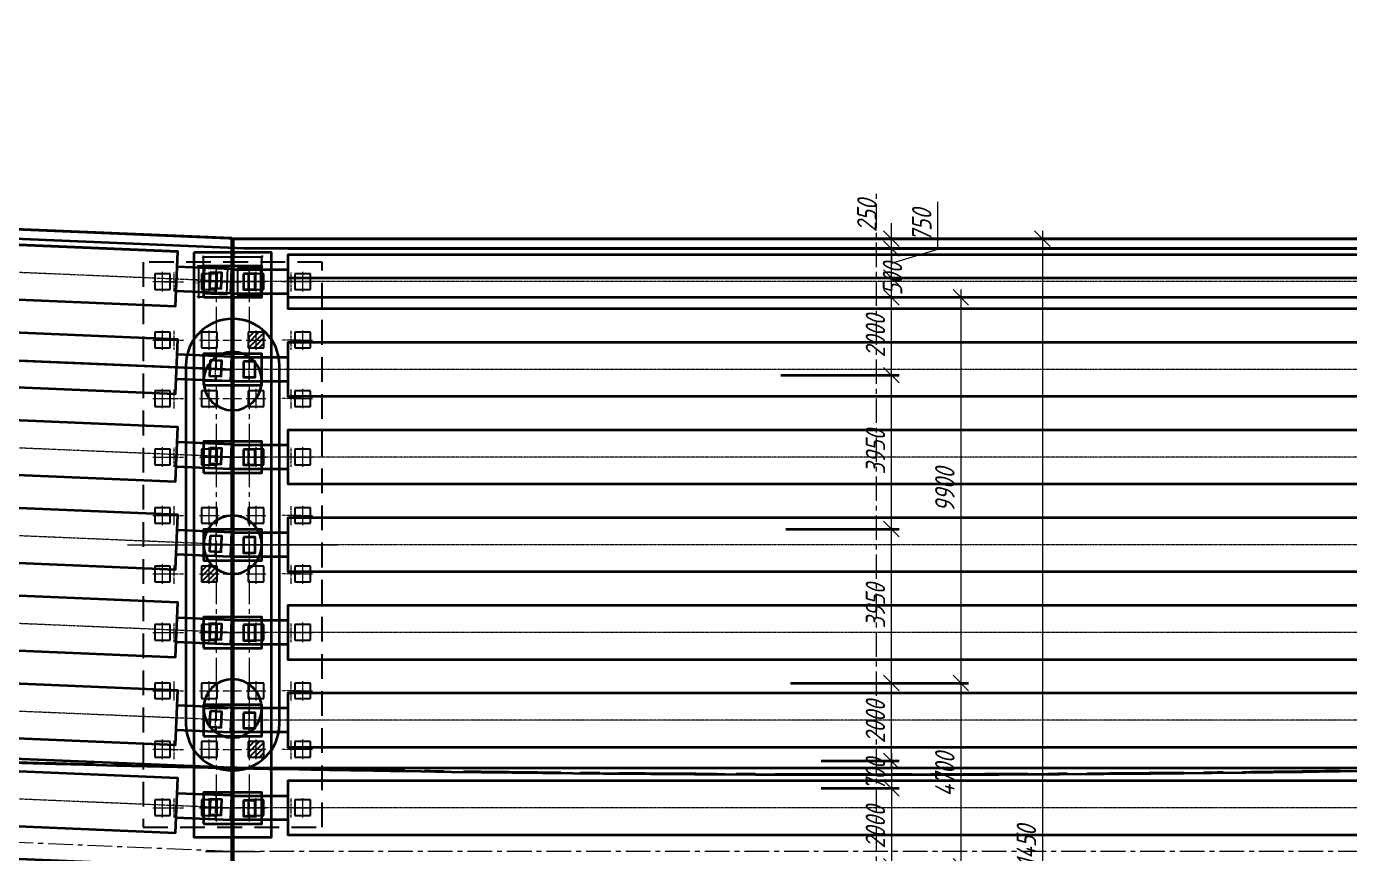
# Model space of a CAD drawing. Header units: millimetres. Extents: x 265754 to 14267433, y -6145605 to 2433772.
# Drawn here: x 6831254 to 6865216, y -598155 to -576932 of the extents above; entities that cross this region are included whole.
import ezdxf
from ezdxf import colors
from ezdxf.entities.mleader import LeaderData, LeaderLine
from ezdxf.math import Vec2, Vec3

# ---------------------------------------------------------------- set-up
doc = ezdxf.new("R2010")
doc.units = ezdxf.units.MM
for name, pattern in [('15-15', [6, 1.5, -3, 1.5]), ('CENTER', [50.8, 31.75, -6.35, 6.35, -6.35]), ('невидимая', [9.525, 6.35, -3.175]), ('осевая', [2, 1.25, -0.25, 0.25, -0.25])]:
    doc.linetypes.add(name, pattern=pattern)
for name, color, linetype, lineweight in [('1-Бетон', 106, 'Continuous', 35), ('1-Оси', 1, 'CENTER', 20), ('ИС_Выноски', 3, 'Continuous', 18), ('ИС_Ось', 3, 'осевая', 18), ('ИС_Размер', 3, 'Continuous', 18)]:
    doc.layers.add(name, color=color, linetype=linetype, lineweight=lineweight)
doc.layers.add('_Defpoints', color=8, linetype='Continuous', plot=False)
for name, color, linetype in [('ИС_Невидимая', 4, 'невидимая'), ('Основное направление 30.05.Верх покрытия', 7, 'Continuous'), ('Основное направление 30.05.Ось трассы', 7, 'Continuous'), ('Петля 1 ось справа.Верх покрытия', 7, 'Continuous'), ('Штриховая', 7, 'Continuous')]:
    doc.layers.add(name, color=color, linetype=linetype)
doc.styles.add('0', font='isocpeur.ttf', dxfattribs={"width": 0.8, "oblique": 15})
doc.styles.add('ISOCPEUR', font='isocpeur.ttf', dxfattribs={"width": 0.8, "oblique": 15, "height": 2.5})
doc.dimstyles.new('М200', dxfattribs={"dimscale": 200, "dimtxt": 2.5, "dimasz": 2, "dimexe": 1, "dimexo": 1, "dimgap": 0.8, "dimtad": 1, "dimdec": 0, "dimzin": 0, "dimdsep": 46, "dimtxsty": '0', "dimblk": 'OBLIQUE', "dimcen": 0.09, "dimdle": 1, "dimclrd": 256, "dimclre": 256, "dimclrt": 256, "dimadec": 4, "dimazin": 0, "dimtfac": 1, "dimtdec": 0, "dimtmove": 1, "dimatfit": 2, "dimfxl": 1, "dimtolj": 1, "dimtzin": 0, "dimlwd": -1, "dimarcsym": 0})
doc.dimstyles.new('М25', dxfattribs={"dimscale": 25, "dimtxt": 2.5, "dimasz": 2, "dimexe": 1, "dimexo": 1, "dimgap": 1, "dimtad": 1, "dimdec": 0, "dimtxsty": '0', "dimblk1": 'OBLIQUE', "dimblk2": 'OBLIQUE', "dimsah": 1, "dimcen": 2.5, "dimdle": 1, "dimclrd": 256, "dimclre": 256, "dimclrt": 256, "dimaunit": 1, "dimadec": 0, "dimazin": 0, "dimtfac": 0.75, "dimtdec": 0, "dimtmove": 1, "dimatfit": 2, "dimldrblk": 'OBLIQUE', "dimfxl": 1, "dimtolj": 1, "dimtzin": 0, "dimlwd": -1, "dimlwe": -1, "dimarcsym": 0})
doc.dimstyles.new('М400нов', dxfattribs={"dimscale": 400, "dimtxt": 2.5, "dimasz": 2, "dimexe": 1, "dimexo": 1, "dimgap": 0.8, "dimtad": 1, "dimdec": 0, "dimzin": 0, "dimdsep": 46, "dimtxsty": '0', "dimblk": 'OBLIQUE', "dimcen": 0.09, "dimdle": 1, "dimclrd": 256, "dimclre": 256, "dimclrt": 256, "dimadec": 4, "dimazin": 0, "dimtfac": 1, "dimtdec": 0, "dimtmove": 1, "dimatfit": 2, "dimfxl": 1, "dimtolj": 1, "dimtzin": 0, "dimlwd": -1, "dimarcsym": 0})

# ---------------------------------------------------------------- blocks, each defined once
blk = doc.blocks.new('дорога план')
at = {"layer": 'Основное направление 30.05.Верх покрытия', "color": 84, "flags": 128}
blk.add_lwpolyline([(-265125, 81028, 0.025264), (-191155, 52344, 0.186442), (374243, 80227)], format="xyb", dxfattribs=at)
at = {"layer": 'Основное направление 30.05.Верх покрытия', "color": 6, "flags": 128}
blk.add_lwpolyline([(-265125, 77743, 0.024838), (-192097, 49496, 0.186005), (374243, 76946)], format="xyb", dxfattribs=at)
at = {"layer": 'Основное направление 30.05.Верх покрытия', "color": 5, "flags": 128}
blk.add_lwpolyline([(-265125, 76921, 0.024735), (-192332, 48784, 0.185896), (374243, 76126)], format="xyb", dxfattribs=at)
at = {"layer": 'Петля 1 ось справа.Верх покрытия', "color": 5, "linetype": '15-15', "flags": 128}
blk.add_lwpolyline([(-265125, 72600, 0.024182), (-193572, 45033, 0.185328), (374243, 71810)], format="xyb", dxfattribs=at)
blk = doc.blocks.new('_None')
blk = doc.blocks.new('*D292')
at = {"layer": '1-Бетон', "transparency": 16777216}
blk.add_line((6933750, -658489), (6934314, -664008), dxfattribs=at)
blk.add_solid([(6934447, -663994), (6934182, -664022), (6934396, -664804)], dxfattribs=at)
at = {"layer": 'Defpoints', "color": 0, "transparency": 16777216}
for p in [(6853074, 131052), (6934396, -664804)]:
    blk.add_point(p, dxfattribs=at)
at = {"layer": '1-Бетон', "transparency": 16777216, "insert": (6934808, -660767), "char_height": 1000, "attachment_point": 5, "rotation": 275.8344, "style": '0'}
blk.add_mtext('\\A1;R800000', dxfattribs=at)
blk = doc.blocks.new('*U1426')
at = {"layer": 'ИС_Невидимая', "ltscale": 20}
blk.add_lwpolyline([(-0.2, -0.2), (0.2, -0.2), (0.2, 0.2), (-0.2, 0.2), (-0.2, -0.2)], dxfattribs=at)
at = {"layer": 'ИС_Ось', "ltscale": 50}
for points in [[(-0.25, 0), (0.25, 0)], [(0, -0.25), (0, 0.25)]]:
    blk.add_lwpolyline(points, dxfattribs=at)
blk = doc.blocks.new('*U1427')
at = {"color": 0, "linetype": 'ByBlock', "lineweight": -2, "transparency": 16777216}
for p in [(0, 0), (1.2, 0), (2.4, 0), (3.6, 0), (0, -1.5), (1.2, -1.5), (2.4, -1.5), (3.6, -1.5), (0, -3), (1.2, -3), (2.4, -3), (3.6, -3), (0, -4.5), (1.2, -4.5), (2.4, -4.5), (3.6, -4.5), (0, -6), (1.2, -6), (2.4, -6), (3.6, -6), (0, -7.5), (1.2, -7.5), (2.4, -7.5), (3.6, -7.5), (0, -9), (1.2, -9), (2.4, -9), (3.6, -9), (0, -10.5), (1.2, -10.5), (2.4, -10.5), (3.6, -10.5), (0, -12), (1.2, -12), (2.4, -12), (3.6, -12), (0, -13.5), (1.2, -13.5), (2.4, -13.5), (3.6, -13.5)]:
    blk.add_blockref('*U1426', p, dxfattribs=at)
blk = doc.blocks.new('св поле кальм пл')
at = {"layer": 'Штриховая'}
h = blk.add_hatch(dxfattribs=at)
h.set_pattern_fill('ANSI31', color=256, scale=0.03)
h.set_pattern_definition([(176.87772, (73.07847, -25.74427), (-0.00518798, -0.09510861), [])])
h.paths.add_polyline_path([(-2.37, -1.588), (-2.637, -1.29), (-2.339, -1.023), (-2.072, -1.321)])
h = blk.add_hatch(dxfattribs=at)
h.set_pattern_fill('ANSI31', color=256, scale=0.03)
h.set_pattern_definition([(176.87772, (77.2301, -23.63383), (-0.00518798, -0.09510861), [])])
h.paths.add_polyline_path([(-4.92, -5.486), (-5.187, -5.188), (-4.889, -4.921), (-4.622, -5.219)])
h = blk.add_hatch(dxfattribs=at)
h.set_pattern_fill('ANSI31', color=256, scale=0.03)
h.set_pattern_definition([(176.87772, (80.8965, -18.7351), (-0.00518798, -0.09510861), [])])
h.paths.add_polyline_path([(-10.188, -8.597), (-10.455, -8.299), (-10.157, -8.032), (-9.89, -8.33)])
at = {"layer": 'ИС_Невидимая', "ltscale": 0.1}
blk.add_lwpolyline([(-9.726, -11.809), (1.07, -2.13), (-2.001, 1.295), (-12.797, -8.384), (-9.726, -11.809)], dxfattribs=at)
at = {"layer": 'ИС_Ось', "color": 1, "ltscale": 500}
blk.add_line((0.467, -0.521), (-0.467, 0.521), dxfattribs=at)
blk.add_line((0.467, -0.521), (-0.467, 0.521), dxfattribs=at)
at = {"layer": 'ИС_Ось', "color": 1, "lineweight": 40, "ltscale": 2, "true_color": 0xff0000, "flags": 128}
blk.add_lwpolyline([(34.634, -46.806, 0.046583), (-64.636, 63.963, 0.046583)], format="xyb", dxfattribs=at)
at = {"layer": 'ИС_Ось', "color": 1, "ltscale": 500}
for points in [[(-0.075, -0.068), (-11.262, -10.097)], [(-4.328, -6.969), (-7.398, -3.544)]]:
    blk.add_lwpolyline(points, dxfattribs=at)
at = {"color": 1, "rotation": 131.8774809}
blk.add_blockref('*U1427', (-9.688, -11.103), dxfattribs=at)
blk = doc.blocks.new('б33 план')
at = {"layer": '1-Бетон'}
blk.add_lwpolyline([(1400, 700), (31600, 700), (31600, -700), (1400, -700)], close=True, dxfattribs=at)
for points in [[(1400, 310), (0, 310), (0, -310), (1400, -310)], [(31600, 310), (33000, 310), (33000, -310), (31600, -310)]]:
    blk.add_lwpolyline(points, dxfattribs=at)
at = {"layer": 'ИС_Ось', "color": 3, "ltscale": 20}
for points in [[(0, 0), (33000, 0)], [(400, 310), (400, -310)], [(32600, 310), (32600, -310)]]:
    blk.add_lwpolyline(points, dxfattribs=at)
blk = doc.blocks.new('*U2148')
blk.add_blockref('б33 план', (-16500, 0))
blk = doc.blocks.new('*U2149')
at = {"layer": '_Defpoints', "color": 0, "linetype": 'ByBlock', "lineweight": -2, "transparency": 16777216}
for p in [(0, 13500), (0, 11250), (0, 9000), (0, 6750), (0, 4500), (0, 2250), (0, 0)]:
    blk.add_blockref('*U2148', p, dxfattribs=at)
blk = doc.blocks.new('_OBLIQUE')
at = {"color": 0, "linetype": 'ByBlock', "lineweight": -2}
blk.add_line((0.5, 0.5), (-0.5, -0.5), dxfattribs=at)
blk = doc.blocks.new('*D162')
at = {"layer": 'Defpoints', "color": 0, "linetype": 'Continuous', "transparency": 16777216}
for p in [(6486585, -666598), (6486826, -671298), (6491153, -671298)]:
    blk.add_point(p, dxfattribs=at)
at = {"layer": 'ИС_Размер', "lineweight": -2, "transparency": 16777216}
for p, q in [((6486785, -666598), (6491353, -666598)), ((6487026, -671298), (6491353, -671298))]:
    blk.add_line(p, q, dxfattribs=at)
at = {"layer": 'ИС_Размер', "transparency": 16777216}
blk.add_line((6491153, -666398), (6491153, -671498), dxfattribs=at)
at = {"layer": 'ИС_Размер', "linetype": 'Continuous', "transparency": 16777216, "xscale": 400, "yscale": 400, "zscale": 400}
for p, rotation in [((6491153, -666598), 90), ((6491153, -671298), 270)]:
    blk.add_blockref('_OBLIQUE', p, dxfattribs=dict(at, rotation=rotation))
at = {"layer": 'ИС_Размер', "linetype": 'Continuous', "transparency": 16777216, "insert": (6490743, -668948), "char_height": 500, "attachment_point": 5, "rotation": 90, "style": '0'}
blk.add_mtext('\\A1;4700', dxfattribs=at)
blk = doc.blocks.new('*D163')
at = {"layer": 'Defpoints', "color": 0, "transparency": 16777216}
for p in [(6487369, -669298), (6486826, -671298), (6489371, -671298)]:
    blk.add_point(p, dxfattribs=at)
at = {"layer": 'ИС_Размер', "lineweight": -2, "transparency": 16777216}
for p, q in [((6487569, -669298), (6489571, -669298)), ((6487026, -671298), (6489571, -671298))]:
    blk.add_line(p, q, dxfattribs=at)
at = {"layer": 'ИС_Размер', "transparency": 16777216}
blk.add_line((6489371, -669098), (6489371, -671498), dxfattribs=at)
at = {"layer": 'ИС_Размер', "transparency": 16777216, "xscale": 400, "yscale": 400, "zscale": 400}
for p, rotation in [((6489371, -669298), 90), ((6489371, -671298), 270)]:
    blk.add_blockref('_OBLIQUE', p, dxfattribs=dict(at, rotation=rotation))
at = {"layer": 'ИС_Размер', "transparency": 16777216, "insert": (6488961, -670298), "char_height": 500, "attachment_point": 5, "rotation": 90, "style": '0'}
blk.add_mtext('\\A1;2000', dxfattribs=at)
blk = doc.blocks.new('*D170')
at = {"layer": 'Defpoints', "color": 0, "linetype": 'Continuous', "transparency": 16777216}
for p in [(6487318, -655198), (6487217, -686648), (6493246, -686648)]:
    blk.add_point(p, dxfattribs=at)
at = {"layer": 'ИС_Размер', "transparency": 16777216}
blk.add_line((6493246, -654998), (6493246, -686848), dxfattribs=at)
at = {"layer": 'ИС_Размер', "lineweight": -2, "transparency": 16777216}
for p, q in [((6487518, -655198), (6493446, -655198)), ((6487417, -686648), (6493446, -686648))]:
    blk.add_line(p, q, dxfattribs=at)
at = {"layer": 'ИС_Размер', "linetype": 'Continuous', "transparency": 16777216, "xscale": 400, "yscale": 400, "zscale": 400}
for p, rotation in [((6493246, -655198), 90), ((6493246, -686648), 270)]:
    blk.add_blockref('_OBLIQUE', p, dxfattribs=dict(at, rotation=rotation))
at = {"layer": 'ИС_Размер', "linetype": 'Continuous', "transparency": 16777216, "insert": (6492836, -670923), "char_height": 500, "attachment_point": 5, "rotation": 90, "style": '0'}
blk.add_mtext('\\A1;31450', dxfattribs=at)
blk = doc.blocks.new('*D172')
at = {"layer": 'Defpoints', "color": 0, "transparency": 16777216}
for p in [(6487372, -668598), (6487369, -669298), (6489371, -669298)]:
    blk.add_point(p, dxfattribs=at)
at = {"layer": 'ИС_Размер', "lineweight": -2, "transparency": 16777216}
for p, q in [((6487572, -668598), (6489571, -668598)), ((6487569, -669298), (6489571, -669298))]:
    blk.add_line(p, q, dxfattribs=at)
at = {"layer": 'ИС_Размер', "transparency": 16777216}
blk.add_line((6489371, -668398), (6489371, -669498), dxfattribs=at)
at = {"layer": 'ИС_Размер', "transparency": 16777216, "xscale": 400, "yscale": 400, "zscale": 400}
for p, rotation in [((6489371, -668598), 90), ((6489371, -669298), 270)]:
    blk.add_blockref('_OBLIQUE', p, dxfattribs=dict(at, rotation=rotation))
at = {"layer": 'ИС_Размер', "transparency": 16777216, "insert": (6488961, -668948), "char_height": 500, "attachment_point": 5, "rotation": 90, "style": '0'}
blk.add_mtext('\\A1;700', dxfattribs=at)
blk = doc.blocks.new('*D173')
at = {"layer": 'Defpoints', "color": 0, "transparency": 16777216}
for p in [(6486585, -666598), (6489371, -666598), (6487372, -668598)]:
    blk.add_point(p, dxfattribs=at)
at = {"layer": 'ИС_Размер', "lineweight": -2, "transparency": 16777216}
for p, q in [((6486785, -666598), (6489571, -666598)), ((6487572, -668598), (6489571, -668598))]:
    blk.add_line(p, q, dxfattribs=at)
at = {"layer": 'ИС_Размер', "transparency": 16777216}
blk.add_line((6489371, -668798), (6489371, -666398), dxfattribs=at)
at = {"layer": 'ИС_Размер', "transparency": 16777216, "xscale": 400, "yscale": 400, "zscale": 400}
for p, rotation in [((6489371, -666598), 90), ((6489371, -668598), 270)]:
    blk.add_blockref('_OBLIQUE', p, dxfattribs=dict(at, rotation=rotation))
at = {"layer": 'ИС_Размер', "transparency": 16777216, "insert": (6488961, -667598), "char_height": 500, "attachment_point": 5, "rotation": 90, "style": '0'}
blk.add_mtext('\\A1;2000', dxfattribs=at)
blk = doc.blocks.new('*D174')
at = {"layer": 'Defpoints', "color": 0, "linetype": 'Continuous', "transparency": 16777216}
for p in [(6486458, -662648), (6489371, -662648), (6486585, -666598)]:
    blk.add_point(p, dxfattribs=at)
at = {"layer": 'ИС_Размер', "transparency": 16777216}
blk.add_line((6489371, -666798), (6489371, -662448), dxfattribs=at)
at = {"layer": 'ИС_Размер', "lineweight": -2, "transparency": 16777216}
for p, q in [((6486658, -662648), (6489571, -662648)), ((6486785, -666598), (6489571, -666598))]:
    blk.add_line(p, q, dxfattribs=at)
at = {"layer": 'ИС_Размер', "linetype": 'Continuous', "transparency": 16777216, "xscale": 400, "yscale": 400, "zscale": 400}
for p, rotation in [((6489371, -662648), 90), ((6489371, -666598), 270)]:
    blk.add_blockref('_OBLIQUE', p, dxfattribs=dict(at, rotation=rotation))
at = {"layer": 'ИС_Размер', "linetype": 'Continuous', "transparency": 16777216, "insert": (6488961, -664623), "char_height": 500, "attachment_point": 5, "rotation": 90, "style": '0'}
blk.add_mtext('\\A1;3950', dxfattribs=at)
blk = doc.blocks.new('*D175')
at = {"layer": 'Defpoints', "color": 0, "linetype": 'Continuous', "transparency": 16777216}
for p in [(6486337, -658698), (6489371, -658698), (6486458, -662648)]:
    blk.add_point(p, dxfattribs=at)
at = {"layer": 'ИС_Размер', "transparency": 16777216}
blk.add_line((6489371, -662848), (6489371, -658498), dxfattribs=at)
at = {"layer": 'ИС_Размер', "lineweight": -2, "transparency": 16777216}
for p, q in [((6486537, -658698), (6489571, -658698)), ((6486658, -662648), (6489571, -662648))]:
    blk.add_line(p, q, dxfattribs=at)
at = {"layer": 'ИС_Размер', "linetype": 'Continuous', "transparency": 16777216, "xscale": 400, "yscale": 400, "zscale": 400}
for p, rotation in [((6489371, -658698), 90), ((6489371, -662648), 270)]:
    blk.add_blockref('_OBLIQUE', p, dxfattribs=dict(at, rotation=rotation))
at = {"layer": 'ИС_Размер', "linetype": 'Continuous', "transparency": 16777216, "insert": (6488961, -660673), "char_height": 500, "attachment_point": 5, "rotation": 90, "style": '0'}
blk.add_mtext('\\A1;3950', dxfattribs=at)
blk = doc.blocks.new('*D176')
at = {"layer": 'Defpoints', "color": 0, "linetype": 'Continuous', "transparency": 16777216}
for p in [(6486892, -656698), (6489371, -656698), (6486337, -658698)]:
    blk.add_point(p, dxfattribs=at)
at = {"layer": 'ИС_Размер', "lineweight": -2, "transparency": 16777216}
for p, q in [((6487092, -656698), (6489571, -656698)), ((6486537, -658698), (6489571, -658698))]:
    blk.add_line(p, q, dxfattribs=at)
at = {"layer": 'ИС_Размер', "transparency": 16777216}
blk.add_line((6489371, -658898), (6489371, -656498), dxfattribs=at)
at = {"layer": 'ИС_Размер', "linetype": 'Continuous', "transparency": 16777216, "xscale": 400, "yscale": 400, "zscale": 400}
for p, rotation in [((6489371, -656698), 90), ((6489371, -658698), 270)]:
    blk.add_blockref('_OBLIQUE', p, dxfattribs=dict(at, rotation=rotation))
at = {"layer": 'ИС_Размер', "linetype": 'Continuous', "transparency": 16777216, "insert": (6488961, -657698), "char_height": 500, "attachment_point": 5, "rotation": 90, "style": '0'}
blk.add_mtext('\\A1;2000', dxfattribs=at)
blk = doc.blocks.new('*D177')
at = {"layer": 'Defpoints', "color": 0, "transparency": 16777216}
for p in [(6487318, -655198), (6487318, -655448), (6489371, -655198)]:
    blk.add_point(p, dxfattribs=at)
at = {"layer": 'ИС_Размер', "transparency": 16777216}
for p, q in [((6489371, -655198), (6489371, -654798)), ((6489371, -655448), (6489371, -655198)), ((6489371, -655448), (6489371, -655848))]:
    blk.add_line(p, q, dxfattribs=at)
at = {"layer": 'ИС_Размер', "lineweight": -2, "transparency": 16777216}
for p, q in [((6487518, -655198), (6489571, -655198)), ((6487518, -655448), (6489571, -655448))]:
    blk.add_line(p, q, dxfattribs=at)
at = {"layer": 'ИС_Размер', "transparency": 16777216, "xscale": 400, "yscale": 400, "zscale": 400}
for p, rotation in [((6489371, -655198), 270), ((6489371, -655448), 90)]:
    blk.add_blockref('_OBLIQUE', p, dxfattribs=dict(at, rotation=rotation))
at = {"layer": 'ИС_Размер', "transparency": 16777216, "insert": (6488742, -654611), "char_height": 500, "attachment_point": 5, "rotation": 90, "style": '0'}
blk.add_mtext('\\A1;250', dxfattribs=at)
blk = doc.blocks.new('*D178')
at = {"layer": 'Defpoints', "color": 0, "transparency": 16777216}
for p in [(6487261, -656198), (6489371, -656198), (6486892, -656698)]:
    blk.add_point(p, dxfattribs=at)
at = {"layer": 'ИС_Размер', "transparency": 16777216}
blk.add_line((6489371, -656898), (6489371, -655998), dxfattribs=at)
at = {"layer": 'ИС_Размер', "lineweight": -2, "transparency": 16777216}
for p, q in [((6487461, -656198), (6489571, -656198)), ((6487092, -656698), (6489571, -656698))]:
    blk.add_line(p, q, dxfattribs=at)
at = {"layer": 'ИС_Размер', "transparency": 16777216, "xscale": 400, "yscale": 400, "zscale": 400}
for p, rotation in [((6489371, -656198), 90), ((6489371, -656698), 270)]:
    blk.add_blockref('_OBLIQUE', p, dxfattribs=dict(at, rotation=rotation))
at = {"layer": 'ИС_Размер', "transparency": 16777216, "insert": (6489399, -656235), "char_height": 500, "attachment_point": 5, "rotation": 90, "style": '0'}
blk.add_mtext('\\A1;500', dxfattribs=at)
blk = doc.blocks.new('*D179')
at = {"layer": 'Defpoints', "color": 0, "transparency": 16777216}
for p in [(6487318, -655448), (6489371, -655448), (6487261, -656198)]:
    blk.add_point(p, dxfattribs=at)
at = {"layer": 'ИС_Размер', "transparency": 16777216}
for p, q in [((6490561, -655466), (6490561, -654252)), ((6489371, -656398), (6489371, -655248)), ((6489371, -655823), (6490561, -655466))]:
    blk.add_line(p, q, dxfattribs=at)
at = {"layer": 'ИС_Размер', "lineweight": -2, "transparency": 16777216}
for p, q in [((6487518, -655448), (6489571, -655448)), ((6487461, -656198), (6489571, -656198))]:
    blk.add_line(p, q, dxfattribs=at)
at = {"layer": 'ИС_Размер', "transparency": 16777216, "xscale": 400, "yscale": 400, "zscale": 400}
for p, rotation in [((6489371, -655448), 90), ((6489371, -656198), 270)]:
    blk.add_blockref('_OBLIQUE', p, dxfattribs=dict(at, rotation=rotation))
at = {"layer": 'ИС_Размер', "transparency": 16777216, "insert": (6490151, -654859), "char_height": 500, "attachment_point": 5, "rotation": 90, "style": '0'}
blk.add_mtext('\\A1;750', dxfattribs=at)
blk = doc.blocks.new('*D180')
at = {"layer": 'Defpoints', "color": 0, "linetype": 'Continuous', "transparency": 16777216}
for p in [(6486892, -656698), (6486585, -666598), (6491153, -666598)]:
    blk.add_point(p, dxfattribs=at)
at = {"layer": 'ИС_Размер', "lineweight": -2, "transparency": 16777216}
for p, q in [((6487092, -656698), (6491353, -656698)), ((6486785, -666598), (6491353, -666598))]:
    blk.add_line(p, q, dxfattribs=at)
at = {"layer": 'ИС_Размер', "transparency": 16777216}
blk.add_line((6491153, -656498), (6491153, -666798), dxfattribs=at)
at = {"layer": 'ИС_Размер', "linetype": 'Continuous', "transparency": 16777216, "xscale": 400, "yscale": 400, "zscale": 400}
for p, rotation in [((6491153, -656698), 90), ((6491153, -666598), 270)]:
    blk.add_blockref('_OBLIQUE', p, dxfattribs=dict(at, rotation=rotation))
at = {"layer": 'ИС_Размер', "linetype": 'Continuous', "transparency": 16777216, "insert": (6490743, -661648), "char_height": 500, "attachment_point": 5, "rotation": 90, "style": '0'}
blk.add_mtext('\\A1;9900', dxfattribs=at)
blk = doc.blocks.new('*U2154')
at = {"rotation": 182.4098864728825}
blk.add_blockref('б33 план', (16485, 694), dxfattribs=at)
blk = doc.blocks.new('*U2155')
at = {"layer": '_Defpoints', "color": 0, "linetype": 'ByBlock', "lineweight": -2, "transparency": 16777216}
for p in [(0, 0), (0, -2252), (0, -4504), (0, -6756), (0, -9008), (0, -11260), (0, -13512), (0, -15764)]:
    blk.add_blockref('*U2154', p, dxfattribs=at)
blk = doc.blocks.new('*U1375')
at = {"layer": 'ИС_Ось', "ltscale": 500}
blk.add_lwpolyline([(0, 500), (0, -1000)], dxfattribs=at)
blk = doc.blocks.new('*U1376')
at = {"color": 0, "linetype": 'ByBlock', "lineweight": -2, "transparency": 16777216}
for p in [(0, 0), (4200, 0), (8400, 0)]:
    blk.add_blockref('*U1375', p, dxfattribs=at)
blk = doc.blocks.new('*U1381')
at = {"layer": '1-Бетон'}
blk.add_circle((0, 0), 750, dxfattribs=at)
blk = doc.blocks.new('*U1382')
at = {"layer": '1-Бетон', "color": 0, "linetype": 'ByBlock', "lineweight": -2, "transparency": 16777216}
for p in [(0, 0), (4200, 0), (8400, 0)]:
    blk.add_blockref('*U1381', p, dxfattribs=at)
blk = doc.blocks.new('*U1379')
at = {"layer": 'ИС_Ось', "ltscale": 500}
blk.add_line((0, -725), (0, 725), dxfattribs=at)
blk = doc.blocks.new('*U1380')
at = {"layer": '1-Бетон', "color": 0, "linetype": 'ByBlock', "lineweight": -2, "transparency": 16777216}
for p in [(0, 0), (2250, 0), (4500, 0), (6750, 0), (9000, 0), (11250, 0), (13500, 0)]:
    blk.add_blockref('*U1379', p, dxfattribs=at)
blk = doc.blocks.new('*D2163')
at = {"layer": '_Defpoints', "color": 2, "transparency": 16777216}
for p, q in [((6835772, -582842), (6837322, -582842)), ((6835797, -583055), (6835797, -582817)), ((6837297, -583055), (6837297, -582817))]:
    blk.add_line(p, q, dxfattribs=at)
at = {"layer": 'Defpoints', "color": 0, "transparency": 16777216}
for p in [(6835797, -583080), (6837297, -582842), (6837297, -583080)]:
    blk.add_point(p, dxfattribs=at)
at = {"layer": '_Defpoints', "color": 2, "transparency": 16777216, "xscale": 50, "yscale": 50, "zscale": 50, "rotation": 180}
blk.add_blockref('_OBLIQUE', (6835797, -582842), dxfattribs=at)
at = {"layer": '_Defpoints', "color": 2, "transparency": 16777216, "xscale": 50, "yscale": 50, "zscale": 50}
blk.add_blockref('_OBLIQUE', (6837297, -582842), dxfattribs=at)
at = {"layer": '_Defpoints', "color": 2, "transparency": 16777216, "insert": (6836547, -582785), "char_height": 62.5, "attachment_point": 5, "style": '0'}
blk.add_mtext('\\A1;1500', dxfattribs=at)
blk = doc.blocks.new('*D2162')
at = {"layer": '_Defpoints', "color": 2, "transparency": 16777216}
for p, q in [((6835772, -583080), (6835648, -583080)), ((6835673, -583055), (6835673, -583905)), ((6835772, -583880), (6835648, -583880))]:
    blk.add_line(p, q, dxfattribs=at)
at = {"layer": 'Defpoints', "color": 0, "transparency": 16777216}
for p in [(6835797, -583080), (6835673, -583880), (6835797, -583880)]:
    blk.add_point(p, dxfattribs=at)
at = {"layer": '_Defpoints', "color": 2, "transparency": 16777216, "xscale": 50, "yscale": 50, "zscale": 50}
for p, rotation in [((6835673, -583080), 90), ((6835673, -583880), 270)]:
    blk.add_blockref('_OBLIQUE', p, dxfattribs=dict(at, rotation=rotation))
at = {"layer": '_Defpoints', "color": 2, "transparency": 16777216, "insert": (6835617, -583480), "char_height": 62.5, "attachment_point": 5, "rotation": 90, "style": '0'}
blk.add_mtext('\\A1;800', dxfattribs=at)
blk = doc.blocks.new('мост план кальмиус')
at = {"layer": 'ИС_Выноски'}
ml = blk.add_multileader_mtext('Standard', dxfattribs=at)
ml.set_content('Ось опоры ОП3 \\PПК 70+38,14', color=256, style='ISOCPEUR')
ml.set_leader_properties(color=256, linetype='ByLayer')
ml.set_arrow_properties(name='NONE')
ml.build(insert=Vec2(0, 0))
ml.multileader.update_dxf_attribs({"text_left_attachment_type": 6, "text_right_attachment_type": 6, "dogleg_length": 0.36, "arrow_head_size": 600, "scale": 200})
ctx = ml.context
ctx.base_point, ctx.scale, ctx.char_height, ctx.arrow_head_size, ctx.landing_gap_size, ctx.plane_origin, ctx.plane_x_axis, ctx.plane_y_axis = Vec3(-16526.7, -29664.4), 200, 1200, 600, 125, Vec3(-9531, -10788.8), Vec3(0, 1), Vec3(-1, 0)
ctx.left_attachment, ctx.right_attachment, ctx.text_align_type = 6, 6, 1
notes = []
notes.append((ctx, [(1, (1, 1, 0), (-16526.7, -19970.3), (0, -1), 161, [(1, [(-16526.7, -17624.6)], 0, [])])]))
ctx.mtext.insert, ctx.mtext.text_direction, ctx.mtext.rotation, ctx.mtext.width, ctx.mtext.alignment, ctx.mtext.flow_direction = Vec3(-17966.7, -24897.9), Vec3(0, 1), 1.5707963, 11378.466, 2, 5
for ctx, leaders in notes:
    for number, flags, end, landing, length, lines in leaders:
        leader = LeaderData()
        leader.index, (leader.has_last_leader_line, leader.has_dogleg_vector, leader.attachment_direction) = number, flags
        leader.last_leader_point, leader.dogleg_vector, leader.dogleg_length = Vec3(end), Vec3(landing), length
        for number, points, colour, breaks in lines:
            line = LeaderLine()
            line.index, line.vertices, line.color, line.breaks = number, Vec3.list(points), colors.encode_raw_color(colour), breaks
            leader.lines.append(line)
        ctx.leaders.append(leader)
blk = doc.blocks.new('размеры')
at = {"layer": 'ИС_Размер'}
for base, p1, p2, angle, picture, middle in [((0, 13500), (-2109.9, 12750), (-2053.6, 13500), 90, '*D179', (780, 13642)), ((0, 2350.4), (-1999.3, 350), (-2786.8, 2350.4), 90, '*D173', (-410, 1350.2)), ((0, -2349.6), (-2002.8, -350), (-2545.8, -2349.6), 270, '*D163', (-410, -1349.8))]:
    dim = blk.add_linear_dim(base=base, p1=p1, p2=p2, angle=angle, dimstyle='М200', dxfattribs=at)
    dim.commit()
    dim.dimension.update_dxf_attribs({"geometry": picture, "text_midpoint": middle, "insert": (-6489371.4, 668947.9)})
for base, p1, p2, angle, picture, middle in [((0, 13750), (-2053.6, 13500), (-2053.5, 13750), 270, '*D177', (-219.6, 14337.4)), ((0, 12750), (-2479.4, 12250.4), (-2109.9, 12750), 90, '*D178', (437.3, 12712.7)), ((0, -350), (-1999.3, 350), (-2002.8, -350), 270, '*D172', (0, 0))]:
    dim = blk.add_linear_dim(base=base, p1=p1, p2=p2, angle=angle, dimstyle='М200', dxfattribs=at)
    dim.commit()
    dim.dimension.update_dxf_attribs({"geometry": picture, "text_midpoint": middle, "dimtype": 128, "insert": (-6489371.4, 668947.9)})
at = {"layer": 'ИС_Размер', "linetype": 'Continuous'}
for base, p1, p2, angle, picture, middle in [((3874.4, -17699.7), (-2053.5, 13750), (-2154.5, -17699.7), 270, '*D170', (3464.4, -1974.8)), ((0, 12250.4), (-3034.5, 10250.4), (-2479.4, 12250.4), 90, '*D176', (-410, 11250.4)), ((1781.4, 2350.4), (-2479.4, 12250.4), (-2786.8, 2350.4), 90, '*D180', (1371.4, 7300.4)), ((0, 10250.4), (-2913.5, 6300.4), (-3034.5, 10250.4), 90, '*D175', (-410, 8275.4)), ((0, 6300.4), (-2786.8, 2350.4), (-2913.5, 6300.4), 90, '*D174', (-410, 4325.4)), ((1781.4, -2349.6), (-2786.8, 2350.4), (-2545.8, -2349.6), 270, '*D162', (1371.4, 0.4))]:
    dim = blk.add_linear_dim(base=base, p1=p1, p2=p2, angle=angle, dimstyle='М200', dxfattribs=at)
    dim.commit()
    dim.dimension.update_dxf_attribs({"geometry": picture, "text_midpoint": middle, "insert": (-6489371.4, 668947.9)})

msp = doc.modelspace()

# ---------------------------------------------------------------- linework, layer by layer
at = {"layer": '1-Бетон'}
for points in [[(6779525.5592, -578878.4265), (6804390.0413, -581014.4711), (6836841.2633, -582380.1897), (6869303.2375, -582380.1897), (6901754.4595, -581014.4711), (6926618.9416, -578878.4265)], [(6868172.6887, -582630.1897), (6836836.0049, -582630.1897), (6804374.0786, -581264.0206), (6779525.5592, -579129.3473)], [(6837971.8121, -582630.1897), (6869308.4959, -582630.1897), (6901770.4221, -581264.0206), (6926618.9416, -579129.3473)], [(6804966.611, -581439.0903), (6835140.411, -582708.9629)]]:
    msp.add_lwpolyline(points, dxfattribs=at)
at = {"layer": '1-Бетон', "color": 4}
for points in [[(6837971.8121, -583380.1897), (6869324.2708, -583380.1897), (6901818.31, -582012.6691), (6926618.9416, -579882.1097)], [(6837971.8121, -583880.1897), (6869334.7875, -583880.1897), (6901850.2353, -582511.7682), (6926618.9416, -580383.9514)], [(6836522.2504, -582366.7639), (6803551.425, -580991.8639), (6803551.425, -612457.1251), (6836177.1966, -613830.1897), (6836522.2504, -613829.3684), (6836522.2504, -582366.7639)], [(6836572.2504, -582379.3684), (6869572.2504, -582379.3684), (6869572.2504, -613829.3684), (6836572.2504, -613829.3684), (6836572.2504, -582379.3684)], [(6869572.2504, -582379.3684), (6836572.2504, -582379.3684)], [(6803393.0175, -584338.189), (6836509.1209, -585731.9037)], [(6836522.2504, -595958.2337), (6803550.4091, -594595.2649)], [(6836573.0954, -595959.1744), (6869571.34, -595959.2854)]]:
    msp.add_lwpolyline(points, dxfattribs=at)
at = {"layer": '1-Бетон', "color": 3}
msp.add_lwpolyline([(6835546.1624, -582730.5453), (6835546.1624, -597730.5453), (6837546.2285, -597730.5453), (6837546.2285, -582730.5453)], close=True, dxfattribs=at)
at = {"layer": '1-Бетон', "color": 5}
for points in [[(6835796.8121, -583880.1897), (6837296.8121, -583880.1897), (6837296.8121, -583080.1897), (6835796.8121, -583080.1897), (6835796.8121, -583880.1897)], [(6835968.126, -583244.2401), (6835951.3068, -583643.8864), (6836251.0414, -583656.5008), (6836267.8607, -583256.8545), (6835968.126, -583244.2401)], [(6836821.8121, -583280.1897), (6836821.8121, -583680.1897), (6837121.8121, -583680.1897), (6837121.8121, -583280.1897), (6836821.8121, -583280.1897)], [(6835796.8121, -586132.1897), (6837296.8121, -586132.1897), (6837296.8121, -585332.1897), (6835796.8121, -585332.1897), (6835796.8121, -586132.1897)], [(6835968.126, -585496.2401), (6835951.3068, -585895.8864), (6836251.0414, -585908.5008), (6836267.8607, -585508.8545), (6835968.126, -585496.2401)], [(6836821.8121, -585532.1897), (6836821.8121, -585932.1897), (6837121.8121, -585932.1897), (6837121.8121, -585532.1897), (6836821.8121, -585532.1897)], [(6835796.8121, -588384.1897), (6837296.8121, -588384.1897), (6837296.8121, -587584.1897), (6835796.8121, -587584.1897), (6835796.8121, -588384.1897)], [(6835968.126, -587748.2401), (6835951.3068, -588147.8864), (6836251.0414, -588160.5008), (6836267.8607, -587760.8545), (6835968.126, -587748.2401)], [(6836821.8121, -587784.1897), (6836821.8121, -588184.1897), (6837121.8121, -588184.1897), (6837121.8121, -587784.1897), (6836821.8121, -587784.1897)], [(6835796.8121, -590636.1897), (6837296.8121, -590636.1897), (6837296.8121, -589836.1897), (6835796.8121, -589836.1897), (6835796.8121, -590636.1897)], [(6835968.126, -590000.2401), (6835951.3068, -590399.8864), (6836251.0414, -590412.5008), (6836267.8607, -590012.8545), (6835968.126, -590000.2401)], [(6836821.8121, -590036.1897), (6836821.8121, -590436.1897), (6837121.8121, -590436.1897), (6837121.8121, -590036.1897), (6836821.8121, -590036.1897)], [(6835796.8121, -592888.1897), (6837296.8121, -592888.1897), (6837296.8121, -592088.1897), (6835796.8121, -592088.1897), (6835796.8121, -592888.1897)], [(6835968.126, -592252.2401), (6835951.3068, -592651.8864), (6836251.0414, -592664.5008), (6836267.8607, -592264.8545), (6835968.126, -592252.2401)], [(6836821.8121, -592288.1897), (6836821.8121, -592688.1897), (6837121.8121, -592688.1897), (6837121.8121, -592288.1897), (6836821.8121, -592288.1897)], [(6835796.8121, -595140.1897), (6837296.8121, -595140.1897), (6837296.8121, -594340.1897), (6835796.8121, -594340.1897), (6835796.8121, -595140.1897)], [(6835968.126, -594504.2401), (6835951.3068, -594903.8864), (6836251.0414, -594916.5008), (6836267.8607, -594516.8545), (6835968.126, -594504.2401)], [(6836821.8121, -594540.1897), (6836821.8121, -594940.1897), (6837121.8121, -594940.1897), (6837121.8121, -594540.1897), (6836821.8121, -594540.1897)], [(6835796.8121, -597392.1897), (6837296.8121, -597392.1897), (6837296.8121, -596592.1897), (6835796.8121, -596592.1897), (6835796.8121, -597392.1897)], [(6835968.126, -596756.2401), (6835951.3068, -597155.8864), (6836251.0414, -597168.5008), (6836267.8607, -596768.8545), (6835968.126, -596756.2401)], [(6836821.8121, -596792.1897), (6836821.8121, -597192.1897), (6837121.8121, -597192.1897), (6837121.8121, -596792.1897), (6836821.8121, -596792.1897)]]:
    msp.add_lwpolyline(points, dxfattribs=at)
at = {"layer": '1-Бетон', "elevation": -5778.159}
msp.add_lwpolyline([(6835346.8762, -585630.879), (6835346.8762, -594830.8152, 0.9958479419), (6837746.8762, -594830.8152), (6837746.8762, -585630.879, 0.9958479419)], format="xyb", close=True, dxfattribs=at)
at = {"layer": '1-Бетон', "color": 1}
msp.add_arc((6853073.4951, 203871.9588), 800001.3732, 266.0846828165, 273.246619114, dxfattribs=at)
at = {"layer": '1-Оси', "color": 1, "ltscale": 20}
msp.add_lwpolyline([(6926618.9416, -594659.6217), (6902746.4591, -596710.4462), (6869622.2208, -598105.1909), (6836502.7045, -598104.3667), (6803398.0417, -596710.4462), (6779525.5592, -594659.6217)], dxfattribs=at)
at = {"layer": '_Defpoints', "color": 2}
for points in [[(6835824.5659, -583088.0656), (6835795.1322, -583787.4465), (6836394.6016, -583812.6753), (6836424.0352, -583113.2944)], [(6836671.8121, -583130.1897), (6836671.8121, -583830.1897), (6837271.8121, -583830.1897), (6837271.8121, -583130.1897)]]:
    msp.add_lwpolyline(points, close=True, dxfattribs=at)
at = {"layer": '_Defpoints', "lineweight": 40, "flags": 128}
msp.add_lwpolyline([(6538752.5302, -589636.0559, 0.2084871919), (7167131.0908, -589750.8949, 0.2084871919)], format="xyb", dxfattribs=at)
at = {"layer": 'ИС_Ось', "color": 1, "ltscale": 500}
msp.add_line((6835846.8121, -598105.1897), (6837246.8121, -598105.1897), dxfattribs=at)
msp.add_line((6835846.8121, -598105.1897), (6837246.8121, -598105.1897), dxfattribs=at)
for points in [[(6853071.8048, -615104.779), (6853071.8048, -581104.779)], [(6836546.8121, -582456.3188), (6836546.8121, -598006.5501)], [(6833846.8121, -590230.5453), (6839246.8121, -590230.5453)]]:
    msp.add_lwpolyline(points, dxfattribs=at)
at = {"layer": 'ИС_Ось', "ltscale": 50}
for points in [[(6835047.0118, -583731.1412), (6835047.0118, -583231.1412)], [(6836547.0118, -583731.1412), (6836547.0118, -583231.1412)], [(6838046.6116, -583731.1412), (6838046.6116, -583231.1412)], [(6834797.0118, -583481.1412), (6835297.0118, -583481.1412)], [(6836297.0118, -583481.1412), (6836797.0118, -583481.1412)], [(6838296.6116, -583481.1412), (6837796.6116, -583481.1412)], [(6835047.0118, -585231.1412), (6835047.0118, -584731.1412)], [(6836547.0118, -585231.1412), (6836547.0118, -584731.1412)], [(6838046.6116, -585231.1412), (6838046.6116, -584731.1412)], [(6834797.0118, -584981.1412), (6835297.0118, -584981.1412)], [(6836297.0118, -584981.1412), (6836797.0118, -584981.1412)], [(6838296.6116, -584981.1412), (6837796.6116, -584981.1412)], [(6834797.0122, -586481.2566), (6835297.0122, -586481.2566)], [(6835047.0122, -586731.2566), (6835047.0122, -586231.2566)], [(6836297.0122, -586481.2566), (6836797.0122, -586481.2566)], [(6836547.0122, -586731.2566), (6836547.0122, -586231.2566)], [(6838296.612, -586481.2566), (6837796.612, -586481.2566)], [(6838046.612, -586731.2566), (6838046.612, -586231.2566)], [(6835047.0122, -588231.2566), (6835047.0122, -587731.2566)], [(6836547.0122, -588231.2566), (6836547.0122, -587731.2566)], [(6838046.612, -588231.2566), (6838046.612, -587731.2566)], [(6834797.0122, -587981.2566), (6835297.0122, -587981.2566)], [(6836297.0122, -587981.2566), (6836797.0122, -587981.2566)], [(6838296.612, -587981.2566), (6837796.612, -587981.2566)], [(6835047.0122, -589731.2566), (6835047.0122, -589231.2566)], [(6836547.0122, -589731.2566), (6836547.0122, -589231.2566)], [(6838046.612, -589731.2566), (6838046.612, -589231.2566)], [(6834797.0122, -589481.2566), (6835297.0122, -589481.2566)], [(6836297.0122, -589481.2566), (6836797.0122, -589481.2566)], [(6838296.612, -589481.2566), (6837796.612, -589481.2566)], [(6835047.0122, -591231.2566), (6835047.0122, -590731.2566)], [(6836547.0122, -591231.2566), (6836547.0122, -590731.2566)], [(6838046.612, -591231.2566), (6838046.612, -590731.2566)], [(6834797.0122, -590981.2566), (6835297.0122, -590981.2566)], [(6836297.0122, -590981.2566), (6836797.0122, -590981.2566)], [(6838296.612, -590981.2566), (6837796.612, -590981.2566)], [(6835047.0118, -592731.1412), (6835047.0118, -592231.1412)], [(6836547.0118, -592731.1412), (6836547.0118, -592231.1412)], [(6838046.6116, -592731.1412), (6838046.6116, -592231.1412)], [(6834797.0118, -592481.1412), (6835297.0118, -592481.1412)], [(6836297.0118, -592481.1412), (6836797.0118, -592481.1412)], [(6838296.6116, -592481.1412), (6837796.6116, -592481.1412)], [(6834797.0118, -593981.1412), (6835297.0118, -593981.1412)], [(6835047.0118, -594231.1412), (6835047.0118, -593731.1412)], [(6836297.0118, -593981.1412), (6836797.0118, -593981.1412)], [(6836547.0118, -594231.1412), (6836547.0118, -593731.1412)], [(6838296.6116, -593981.1412), (6837796.6116, -593981.1412)], [(6838046.6116, -594231.1412), (6838046.6116, -593731.1412)], [(6835046.5113, -595731.2566), (6835046.5113, -595231.2566)], [(6836546.5113, -595731.2566), (6836546.5113, -595231.2566)], [(6838046.1111, -595731.2566), (6838046.1111, -595231.2566)], [(6834796.5113, -595481.2566), (6835296.5113, -595481.2566)], [(6836296.5113, -595481.2566), (6836796.5113, -595481.2566)], [(6838296.1111, -595481.2566), (6837796.1111, -595481.2566)], [(6834797.0118, -596981.1412), (6835297.0118, -596981.1412)], [(6835047.0118, -597231.1412), (6835047.0118, -596731.1412)], [(6836297.0118, -596981.1412), (6836797.0118, -596981.1412)], [(6836547.0118, -597231.1412), (6836547.0118, -596731.1412)], [(6838296.6116, -596981.1412), (6837796.6116, -596981.1412)], [(6838046.6116, -597231.1412), (6838046.6116, -596731.1412)]]:
    msp.add_lwpolyline(points, dxfattribs=at)
at = {"layer": 'ИС_Ось', "ltscale": 500, "elevation": 5778.159}
msp.add_lwpolyline([(6836121.8121, -583130.1897), (6836121.8121, -597330.1897)], dxfattribs=at)
at = {"layer": 'ИС_Ось', "ltscale": 500}
msp.add_lwpolyline([(6836971.8121, -583130.1897), (6836971.8121, -597330.1897)], dxfattribs=at)
at = {"layer": 'Основное направление 30.05.Ось трассы', "color": 2, "lineweight": 40, "true_color": 0xf1eb1f, "flags": 128}
msp.add_lwpolyline([(6538152.8717, -591010.9776, 0.2084871919), (7167730.2467, -591126.0357, 0.2084871919)], format="xyb", dxfattribs=at)

# ---------------------------------------------------------------- block references
at = {"rotation": 0.05956409231201451}
msp.add_blockref('дорога план', (6798447.7567, -667080.4588), dxfattribs=at)
at = {"xscale": -1, "rotation": 90}
msp.add_blockref('*U1376', (6836296.8121, -586030.5453), dxfattribs=at)
at = {"layer": '1-Бетон'}
for name, p in [('мост план кальмиус', (6853073.53, -668947.9294)), ('размеры', (6853456.2743, -596129.415))]:
    msp.add_blockref(name, p, dxfattribs=at)
at = {"layer": '1-Бетон', "color": 1, "xscale": 999.9999999999985, "yscale": 999.9999999999985, "zscale": 999.9999999999985, "rotation": 228.1225190970572}
msp.add_blockref('св поле кальм пл', (6836546.8121, -598105.1897), dxfattribs=at)
at = {"layer": '1-Бетон', "xscale": -1, "rotation": 90}
for name, p in [('*U1380', (6836546.8121, -583480.1897)), ('*U1382', (6836546.8121, -586030.5453))]:
    msp.add_blockref(name, p, dxfattribs=at)
at = {"layer": '_Defpoints', "xscale": -1}
msp.add_blockref('*U2155', (6820023.8227, -582773.3968), dxfattribs=at)
at = {"layer": '_Defpoints', "rotation": 180}
msp.add_blockref('*U2149', (6853071.8121, -583480.1897), dxfattribs=at)

# ---------------------------------------------------------------- dimensions: what is measured, and where the dimension line sits
at = {"layer": '1-Бетон'}
dim = msp.add_radius_dim(center=(6853073.53, 131052.1027), mpoint=(6934395.7587, -664803.8808), dimstyle='М400нов', override={"dimsah": 1}, dxfattribs=at)
dim.commit()
dim.dimension.update_dxf_attribs({"geometry": '*D292', "text_midpoint": (6933991.7931, -660850.4916), "dimtype": 164})
at = {"layer": '_Defpoints', "color": 2}
for base, p2, angle, picture, middle in [((6837296.8121, -582841.7053), (6837296.8121, -583080.1897), 0.00002421, '*D2163', (6836546.8121, -582785.4553)), ((6835673.1996, -583880.1897), (6835796.8121, -583880.1897), 90.00002423, '*D2162', (6835616.9496, -583480.1897))]:
    dim = msp.add_linear_dim(base=base, p1=(6835796.8121, -583080.1897), p2=p2, angle=angle, dimstyle='М25', override={"dimclrd": 2, "dimclre": 2, "dimclrt": 2}, dxfattribs=at)
    dim.commit()
    dim.dimension.update_dxf_attribs({"geometry": picture, "text_midpoint": middle})

# ---------------------------------------------------------------- leaders
at = {"layer": 'ИС_Выноски'}
ml = msp.add_multileader_mtext('Standard', dxfattribs=at)
ml.set_content('Ось опоры ОП3 \\PПК 70+38,14', color=256, style='ISOCPEUR')
ml.set_leader_properties(color=256, linetype='ByLayer')
ml.set_arrow_properties(name='NONE')
ml.build(insert=Vec2(0, 0))
ml.multileader.update_dxf_attribs({"text_left_attachment_type": 6, "text_right_attachment_type": 6, "dogleg_length": 0.36, "arrow_head_size": 600, "scale": 200})
ctx = ml.context
ctx.base_point, ctx.scale, ctx.char_height, ctx.arrow_head_size, ctx.landing_gap_size, ctx.plane_origin, ctx.plane_x_axis, ctx.plane_y_axis = Vec3(6836546.8121, -499969.3062), 200, 1200, 600, 125, Vec3(6843542.4886, -481093.6925), Vec3(0, 1), Vec3(-1, 0)
ctx.left_attachment, ctx.right_attachment, ctx.text_align_type = 6, 6, 1
notes = []
notes.append((ctx, [(1, (1, 1, 0), (6836546.8121, -490275.1864), (0, -1), 161.0417, [(1, [(6836546.8121, -487929.5309)], 0, [])])]))
ctx.mtext.insert, ctx.mtext.text_direction, ctx.mtext.rotation, ctx.mtext.width, ctx.mtext.alignment, ctx.mtext.flow_direction = Vec3(6835106.8121, -495202.7671), Vec3(0, 1), 1.5707963268, 11378.466284, 2, 5
ml = msp.add_multileader_mtext('Standard', dxfattribs=at)
ml.set_content('Ось опоры ОП3 \\PПК 70+38,14', color=256, style='ISOCPEUR')
ml.set_leader_properties(color=256, linetype='ByLayer')
ml.set_arrow_properties(name='NONE')
ml.build(insert=Vec2(0, 0))
ml.multileader.update_dxf_attribs({"text_left_attachment_type": 6, "text_right_attachment_type": 6, "dogleg_length": 0.36, "arrow_head_size": 600, "scale": 200})
ctx = ml.context
ctx.base_point, ctx.scale, ctx.char_height, ctx.arrow_head_size, ctx.landing_gap_size, ctx.plane_origin, ctx.plane_x_axis, ctx.plane_y_axis = Vec3(6836546.8121, -625793.8358), 200, 1200, 600, 125, Vec3(6843542.4886, -606918.2222), Vec3(0, 1), Vec3(-1, 0)
ctx.left_attachment, ctx.right_attachment, ctx.text_align_type = 6, 6, 1
notes.append((ctx, [(1, (1, 1, 0), (6836546.8121, -616099.7161), (0, -1), 161.0417, [(1, [(6836546.8121, -613754.0606)], 0, [])])]))
ctx.mtext.insert, ctx.mtext.text_direction, ctx.mtext.rotation, ctx.mtext.width, ctx.mtext.alignment, ctx.mtext.flow_direction = Vec3(6835106.8121, -621027.2968), Vec3(0, 1), 1.5707963268, 11378.466284, 2, 5
for ctx, leaders in notes:
    for number, flags, end, landing, length, lines in leaders:
        leader = LeaderData()
        leader.index, (leader.has_last_leader_line, leader.has_dogleg_vector, leader.attachment_direction) = number, flags
        leader.last_leader_point, leader.dogleg_vector, leader.dogleg_length = Vec3(end), Vec3(landing), length
        for number, points, colour, breaks in lines:
            line = LeaderLine()
            line.index, line.vertices, line.color, line.breaks = number, Vec3.list(points), colors.encode_raw_color(colour), breaks
            leader.lines.append(line)
        ctx.leaders.append(leader)

doc.saveas('drawing.dxf')
